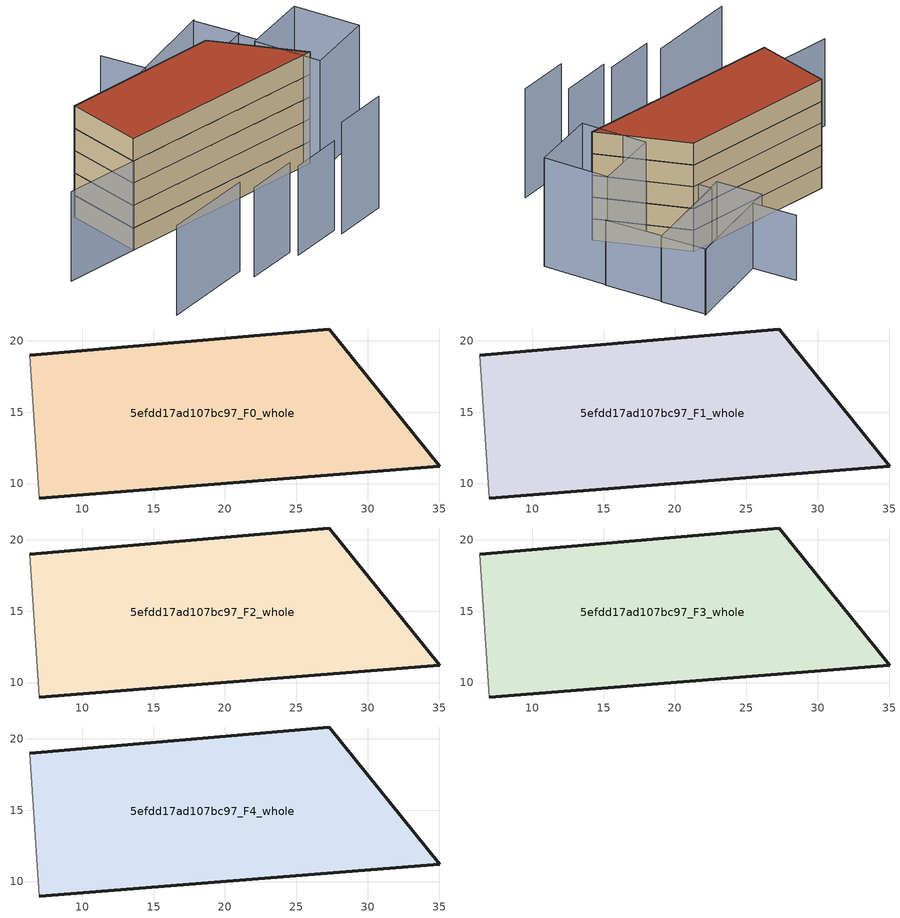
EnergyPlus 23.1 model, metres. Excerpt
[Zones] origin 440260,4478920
5efdd17ad107bc97_F0_whole
 floor ground (EU_floor_Construction): 35.02,11.2 27.31,20.82 6.34,18.99 6.99,8.99 z0
 wall outside (EU_wall_Construction): 6.34,18.99 27.31,20.82 35.02,11.2 6.99,8.99 z0:3
 wall adiabatic (EU_wall_Construction): 6.99,8.99 6.34,18.99 z0:3
5efdd17ad107bc97_F1_whole
 floor to 5efdd17ad107bc97_F0_whole (EU_floor_Construction): 35.02,11.2 27.31,20.82 6.34,18.99 6.99,8.99 z3
 wall outside (EU_wall_Construction): 6.34,18.99 27.31,20.82 35.02,11.2 6.99,8.99 z3:6
 wall adiabatic (EU_wall_Construction): 6.99,8.99 6.34,18.99 z3:6
5efdd17ad107bc97_F2_whole
 floor to 5efdd17ad107bc97_F1_whole (EU_floor_Construction): 35.02,11.2 27.31,20.82 6.34,18.99 6.99,8.99 z6
 wall outside (EU_wall_Construction): 6.34,18.99 27.31,20.82 35.02,11.2 6.99,8.99 z6:9
 wall adiabatic (EU_wall_Construction): 6.99,8.99 6.34,18.99 z6:9
5efdd17ad107bc97_F3_whole
 floor to 5efdd17ad107bc97_F2_whole (EU_floor_Construction): 35.02,11.2 27.31,20.82 6.34,18.99 6.99,8.99 z9
 wall outside (EU_wall_Construction): 6.34,18.99 27.31,20.82 35.02,11.2 6.99,8.99 z9:12
 wall adiabatic (EU_wall_Construction): 6.99,8.99 6.34,18.99 z9:12
5efdd17ad107bc97_F4_whole
 floor to 5efdd17ad107bc97_F3_whole (EU_floor_Construction): 35.02,11.2 27.31,20.82 6.34,18.99 6.99,8.99 z12
 wall outside (EU_wall_Construction): 6.34,18.99 27.31,20.82 35.02,11.2 6.99,8.99 z12:15
 wall adiabatic (EU_wall_Construction): 6.99,8.99 6.34,18.99 z12:15
 roof outside (EU_roof_Construction): 27.31,20.82 35.02,11.2 6.99,8.99 6.34,18.99 z15
shading: 28.01,-3.21 34.97,-1.38 / 39.98,20.33 43.1,12.26 / 43.1,12.26 34.67,8.99 / 34.67,8.99 31.54,17.06 / 31.54,17.06 39.98,20.33 z0:15; 21.06,-3.78 27.84,-2.04 / 14.1,-4.35 20.77,-2.64 / 1.87,-5.34 13.6,-2.31 / 7.5,9.03 -2.87,8.16 z0:12; 35.3,32.88 24.27,28.13 / 24.27,28.13 21.97,33.46 / 25.83,22.42 37.28,27.19 / 37.28,27.19 40.2,20.19 / 40.2,20.19 28.75,15.42 / 28.75,15.42 25.83,22.42 / 22.07,27.18 35.11,32.8 / 35.11,32.8 37.49,27.27 / 37.49,27.27 24.45,21.65 / 24.45,21.65 22.07,27.18 z0:9
[Building]
EU S2 Campaign: North Axis=0; Terrain=City; Solar Distribution=FullExterior
[Site:Location]
Madrid: Latitude=40.5; Longitude=-3.5; Time Zone=1; Elevation=609
[SizingPeriod:WeatherFileDays]
AnnualSizingPeriod: Begin Month=1; Begin Day of Month=1; End Month=12; End Day of Month=31; Day of Week for Start Day=Monday; Use Weather File Daylight Saving Period=No; Use Weather File Rain and Snow Indicators=No
[MATERIAL]
EU_InternalMass_Material: Roughness=MediumRough; Thickness=0.1; Conductivity=1; Density=1800; Specific Heat=900; Thermal Absorptance=0.9; Solar Absorptance=0.7; Visible Absorptance=0.7
[MATERIAL:NOMASS] Roughness=MediumRough; Thermal Absorptance=0.9; Solar Absorptance=0.7; Visible Absorptance=0.7
Name | Thermal Resistance
EU_wall_NoMass | 0.609216
EU_roof_NoMass | 0.513268
EU_floor_NoMass | 0.568163
[CONSTRUCTION]
EU_wall_Construction: EU_wall_NoMass
EU_roof_Construction: EU_roof_NoMass
EU_floor_Construction: EU_floor_NoMass
EU_InternalMass_Construction: EU_InternalMass_Material
[ZONE] Type=1; Multiplier=1; Ceiling Height=autocalculate; Volume=745.851; Floor Area=autocalculate; Part of Total Floor Area=Yes
5efdd17ad107bc97_F0_whole; 5efdd17ad107bc97_F1_whole; 5efdd17ad107bc97_F2_whole; 5efdd17ad107bc97_F3_whole; 5efdd17ad107bc97_F4_whole
[INTERNALMASS] Construction=EU_InternalMass_Construction; Surface Area=248.617
Name | Zone or ZoneList
5efdd17ad107bc97_F0_whole_EU_InternalMass | 5efdd17ad107bc97_F0_whole
5efdd17ad107bc97_F1_whole_EU_InternalMass | 5efdd17ad107bc97_F1_whole
5efdd17ad107bc97_F2_whole_EU_InternalMass | 5efdd17ad107bc97_F2_whole
5efdd17ad107bc97_F3_whole_EU_InternalMass | 5efdd17ad107bc97_F3_whole
5efdd17ad107bc97_F4_whole_EU_InternalMass | 5efdd17ad107bc97_F4_whole
[OTHEREQUIPMENT] Fuel Type=Electricity; Design Level Calculation Method=Watts/Area; Power per Zone Floor Area=1; Fraction Latent=0; Fraction Radiant=0; Fraction Lost=0; Carbon Dioxide Generation Rate=0; EndUse Subcategory=EU_Step8_InternalGains
Name | Zone or ZoneList or Space or SpaceList | Schedule
EU_Step8_InternalGain_5efdd17ad107bc97_F0_whole_f000 | 5efdd17ad107bc97_F0_whole | EU_Step8_GainSchedule_5efdd17ad107bc97_F0_whole_f000
EU_Step8_InternalGain_5efdd17ad107bc97_F1_whole_f000 | 5efdd17ad107bc97_F1_whole | EU_Step8_GainSchedule_5efdd17ad107bc97_F1_whole_f000
EU_Step8_InternalGain_5efdd17ad107bc97_F2_whole_f000 | 5efdd17ad107bc97_F2_whole | EU_Step8_GainSchedule_5efdd17ad107bc97_F2_whole_f000
EU_Step8_InternalGain_5efdd17ad107bc97_F3_whole_f000 | 5efdd17ad107bc97_F3_whole | EU_Step8_GainSchedule_5efdd17ad107bc97_F3_whole_f000
EU_Step8_InternalGain_5efdd17ad107bc97_F4_whole_f000 | 5efdd17ad107bc97_F4_whole | EU_Step8_GainSchedule_5efdd17ad107bc97_F4_whole_f000
[ZONEVENTILATION:DESIGNFLOWRATE] Schedule=EU_AlwaysOn; Design Flow Rate Calculation Method=AirChanges/Hour; Air Changes per Hour=0.752966; Ventilation Type=Natural; Fan Pressure Rise=0; Fan Total Efficiency=1; Constant Term Coefficient=1; Temperature Term Coefficient=0; Velocity Term Coefficient=0; Velocity Squared Term Coefficient=0; Minimum Indoor Temperature=-100; Maximum Indoor Temperature=100; Delta Temperature=-100; Minimum Outdoor Temperature=-100; Maximum Outdoor Temperature=100; Maximum Wind Speed=40
Name | Zone or ZoneList or Space or SpaceList
EU_ConstantAir_5efdd17ad107bc97_F0_whole | 5efdd17ad107bc97_F0_whole
EU_ConstantAir_5efdd17ad107bc97_F1_whole | 5efdd17ad107bc97_F1_whole
EU_ConstantAir_5efdd17ad107bc97_F2_whole | 5efdd17ad107bc97_F2_whole
EU_ConstantAir_5efdd17ad107bc97_F3_whole | 5efdd17ad107bc97_F3_whole
EU_ConstantAir_5efdd17ad107bc97_F4_whole | 5efdd17ad107bc97_F4_whole
[HVACTEMPLATE:THERMOSTAT] Constant Heating Setpoint=20; Constant Cooling Setpoint=50
EU_HeatOnly_5efdd17ad107bc97_F0_whole; EU_HeatOnly_5efdd17ad107bc97_F1_whole; EU_HeatOnly_5efdd17ad107bc97_F2_whole; EU_HeatOnly_5efdd17ad107bc97_F3_whole; EU_HeatOnly_5efdd17ad107bc97_F4_whole
[HVACTEMPLATE:ZONE:IDEALLOADSAIRSYSTEM] System Availability Schedule=EU_AlwaysOn; Maximum Heating Supply Air Temperature=50; Minimum Cooling Supply Air Temperature=13; Maximum Heating Supply Air Humidity Ratio=0.0156; Minimum Cooling Supply Air Humidity Ratio=0.0077; Heating Limit=NoLimit; Cooling Limit=NoLimit; Heating Availability Schedule=EU_AlwaysOn; Cooling Availability Schedule=EU_CoolingOff; Dehumidification Control Type=ConstantSensibleHeatRatio; Cooling Sensible Heat Ratio=0.7; Dehumidification Setpoint=60; Humidification Control Type=None; Humidification Setpoint=30; Outdoor Air Method=None; Outdoor Air Flow Rate per Person=0.00944; Outdoor Air Flow Rate per Zone Floor Area=0; Outdoor Air Flow Rate per Zone=0; Demand Controlled Ventilation Type=None; Outdoor Air Economizer Type=NoEconomizer; Heat Recovery Type=None; Sensible Heat Recovery Effectiveness=0.7; Latent Heat Recovery Effectiveness=0.65
Name | Template Thermostat
5efdd17ad107bc97_F0_whole | EU_HeatOnly_5efdd17ad107bc97_F0_whole
5efdd17ad107bc97_F1_whole | EU_HeatOnly_5efdd17ad107bc97_F1_whole
5efdd17ad107bc97_F2_whole | EU_HeatOnly_5efdd17ad107bc97_F2_whole
5efdd17ad107bc97_F3_whole | EU_HeatOnly_5efdd17ad107bc97_F3_whole
5efdd17ad107bc97_F4_whole | EU_HeatOnly_5efdd17ad107bc97_F4_whole
[SIZING:ZONE] Zone Cooling Design Supply Air Temperature Input Method=SupplyAirTemperature; Zone Cooling Design Supply Air Temperature=13; Zone Heating Design Supply Air Temperature Input Method=SupplyAirTemperature; Zone Heating Design Supply Air Temperature=50; Zone Cooling Design Supply Air Humidity Ratio=0.008; Zone Heating Design Supply Air Humidity Ratio=0.008; Cooling Design Air Flow Method=DesignDay; Cooling Design Air Flow Rate=0; Cooling Minimum Air Flow per Zone Floor Area=0.000762; Cooling Minimum Air Flow=0; Cooling Minimum Air Flow Fraction=0.2; Heating Design Air Flow Method=DesignDay; Heating Design Air Flow Rate=0; Heating Maximum Air Flow per Zone Floor Area=0.002032; Heating Maximum Air Flow=0.141576; Heating Maximum Air Flow Fraction=0.3; Account for Dedicated Outdoor Air System=No; Dedicated Outdoor Air System Control Strategy=NeutralSupplyAir; Dedicated Outdoor Air Low Setpoint Temperature for Design=autosize; Dedicated Outdoor Air High Setpoint Temperature for Design=autosize; Zone Load Sizing Method=Sensible Load Only No Latent Load; Zone Latent Cooling Design Supply Air Humidity Ratio Input Method=HumidityRatioDifference; Zone Cooling Design Supply Air Humidity Ratio Difference=0.005; Zone Latent Heating Design Supply Air Humidity Ratio Input Method=HumidityRatioDifference; Zone Humidification Design Supply Air Humidity Ratio Difference=0.005
5efdd17ad107bc97_F0_whole; 5efdd17ad107bc97_F1_whole; 5efdd17ad107bc97_F2_whole; 5efdd17ad107bc97_F3_whole; 5efdd17ad107bc97_F4_whole
[SCHEDULE:CONSTANT]
Name | Hourly Value
EU_AlwaysOn | 1
EU_CoolingOff | 0
[SCHEDULE:FILE] Column Number=1; Rows to Skip at Top=0; Number of Hours of Data=8760; Column Separator=Comma; Interpolate to Timestep=No; Minutes per Item=60; Adjust Schedule for Daylight Savings=Yes
Name | File
EU_Step8_GainSchedule_5efdd17ad107bc97_F0_whole_f000 | ../../schedules/5efdd17ad107bc97/5efdd17ad107bc97_F0_whole_f000_gain.csv
EU_Step8_GainSchedule_5efdd17ad107bc97_F1_whole_f000 | ../../schedules/5efdd17ad107bc97/5efdd17ad107bc97_F1_whole_f000_gain.csv
EU_Step8_GainSchedule_5efdd17ad107bc97_F2_whole_f000 | ../../schedules/5efdd17ad107bc97/5efdd17ad107bc97_F2_whole_f000_gain.csv
EU_Step8_GainSchedule_5efdd17ad107bc97_F3_whole_f000 | ../../schedules/5efdd17ad107bc97/5efdd17ad107bc97_F3_whole_f000_gain.csv
EU_Step8_GainSchedule_5efdd17ad107bc97_F4_whole_f000 | ../../schedules/5efdd17ad107bc97/5efdd17ad107bc97_F4_whole_f000_gain.csv
